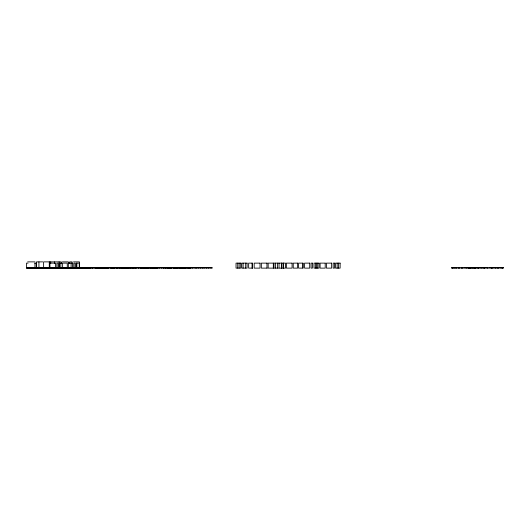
<?xml version="1.0" encoding="UTF-8"?>
<svg xmlns="http://www.w3.org/2000/svg" width="530" height="530" viewBox="0 0 530 530"><rect width="100%" height="100%" fill="white"/><g stroke="black" fill="none" stroke-linecap="round" stroke-linejoin="round"><path stroke-width="0.79" d="M27.666 261.88L34.98 261.88M42.672 261.88L36.484 261.88L36.411 268.12M49.389 261.88L43.606 261.88L43.639 268.12M55.219 261.88L61.275 261.88L61.275 263.436M62.401 261.88L68.324 261.88L68.35 268.12M73.524 261.88L79.414 261.88L79.414 268.12M28.077 263.125L26.5 263.125L26.5 268.12L212.245 268.12L212.245 267.504L26.5 267.504M34.682 263.125L36.278 263.125L36.285 268.12M50.476 263.125L55.577 263.125L55.577 268.12M63.295 263.125L67.25 263.125L67.297 268.12L67.409 267.504M68.35 263.125L72.398 263.125L72.398 268.12M267.266 263.125L261.336 263.125L261.336 268.12L267.266 268.12M273.513 263.125L268.173 263.125L268.173 268.12L273.513 268.12M279.423 263.125L285.518 263.125L285.518 268.12L279.423 268.12M302.955 263.125L298.562 263.125L298.562 268.12L302.955 268.12L302.955 263.125L302.928 268.12M26.5 267.63L88.907 267.63M100.799 267.63L163.24 267.63L163.24 268.12M460.524 267.63L463.452 267.63M467.069 267.63L464.108 267.63L464.108 268.12L467.069 268.12M470.19 267.63L467.526 267.63L467.526 268.12L470.19 268.12M473.151 267.63L476.198 267.63L476.198 268.12L473.151 268.12M476.622 267.63L479.478 267.63L479.478 268.12L476.622 268.12M485.732 267.63L488.282 267.63L488.282 268.12L485.732 268.12M493.483 267.63L496.04 267.63L496.04 268.12L493.483 268.12M252.538 268.12L248.643 268.12L248.643 263.125L252.538 263.125L252.519 268.12M460.524 268.12L463.452 268.12M502.698 267.63L502.698 268.12M502.009 267.63L502.009 268.12M498.611 267.63L498.611 268.12M497.299 267.63L497.299 268.12M495.391 267.63L495.391 268.12M492.257 267.63L492.297 268.12M491.654 267.63L491.654 268.12M491.125 267.63L491.125 268.12M487.64 267.63L487.64 268.12M484.904 267.63L484.904 268.12M484.639 267.63L484.639 268.12M483.791 267.63L483.791 268.12M481.134 267.63L481.134 268.12M478.424 267.63L478.424 268.12M478.318 267.63L478.325 268.12M477.841 267.63L477.828 268.12M475.205 267.63L475.291 268.12M475.046 267.63L475.046 268.12M474.94 267.63L474.94 268.12M474.681 267.63L474.681 268.12M474.33 267.63L474.33 268.12M474.164 267.63L474.164 268.12M474.065 267.63L474.065 268.12M472.23 267.63L472.23 268.12M471.15 267.63L471.15 268.12M470.097 267.63L470.097 268.12M469.176 267.63L469.176 268.12M469.057 267.63L469.057 268.12M469.004 267.63L469.004 268.12M468.725 267.63L468.725 268.12M468.44 267.63L468.44 268.12M466.208 267.63L466.208 268.12M462.233 267.63L462.233 268.12M461.749 267.63L461.736 268.12M459.464 267.63L459.464 268.12M458.457 267.63L458.457 268.12M456.277 267.63L456.277 268.12M454.998 267.63L454.998 268.12M452.998 267.63L452.998 268.12M452.302 267.63L452.302 268.12M338.518 263.125L338.518 268.12M337.153 263.125L337.153 268.12M317.715 263.125L317.715 268.12M316.43 263.125L316.43 268.12M315.37 263.125L315.37 268.12M283.537 263.125L283.537 268.12M283.212 263.125L283.212 268.12M281.788 263.125L281.788 268.12M281.45 263.125L281.45 268.12M277.587 263.125L277.587 268.12M275.428 263.125L275.428 268.12M273.321 263.125L273.321 268.12M266.961 263.125L266.961 268.12M252.048 263.125L252.048 268.12M245.681 263.125L245.681 268.12M243.118 263.125L243.118 268.12M239.123 263.125L239.123 268.12M237.725 263.125L237.725 268.12M211.026 267.504L211.026 268.12M208.608 267.504L208.608 268.12M206.561 267.504L206.561 268.12M204.077 267.504L204.077 268.12M202.573 267.504L202.573 268.12M200.559 267.504L200.559 268.12M198.286 267.504L198.286 268.12M196.345 267.504L196.345 268.12M195.173 267.504L195.173 268.12M192.43 267.504L192.43 268.12M190.807 267.504L190.807 268.12M190.469 267.504L190.469 268.12M189.588 267.504L189.588 268.12M189.157 267.504L189.157 268.12M188.64 267.504L188.64 268.12M187.971 267.504L187.971 268.12M187.176 267.504L187.176 268.12M186.699 267.504L186.699 268.12M185.553 267.504L185.553 268.12M185.102 267.504L185.102 268.12M184.692 267.504L184.692 268.12M183.883 267.504L183.883 268.12M183.506 267.504L183.506 268.12M182.638 267.504L182.638 268.12M182.207 267.504L182.207 268.12M181.472 267.504L181.472 268.12M181.134 267.504L181.134 268.12M181.022 267.504L181.022 268.12M180.697 267.504L180.697 268.12M179.511 267.504L179.511 268.12M179.425 267.504L179.425 268.12M179.385 267.504L179.385 268.12M179.12 267.504L179.12 268.12M178.69 267.504L178.69 268.12M177.411 267.504L177.504 268.12M177.298 267.504L177.298 268.12M176.934 267.504L176.934 268.12M176.417 267.504L176.417 268.12M175.43 267.504L175.483 268.12M175.231 267.504L175.231 268.12M174.913 267.504L174.913 268.12M174.476 267.504L174.476 268.12M173.886 267.504L173.886 268.12M173.416 267.504L173.416 268.12M173.29 267.504L173.29 268.12M171.839 267.504L171.839 268.12M171.15 267.504L171.15 268.12M170.991 267.504L170.991 268.12M170.561 267.504L170.561 268.12M169.461 267.504L169.461 268.12M169.375 267.504L169.375 268.12M169.209 267.504L169.209 268.12M169.037 267.504L169.037 268.12M168.6 267.504L168.6 268.12M167.447 267.504L167.414 268.12M167.202 267.504L167.202 268.12M166.764 267.504L166.764 268.12M165.579 267.504L165.579 268.12M165.38 267.504L165.38 268.12M165.261 267.504L165.287 268.12M164.823 267.504L164.823 268.12M163.637 267.504L163.637 268.12M163.439 267.504L163.439 268.12M163.333 267.504L163.333 268.12M161.498 267.504L161.498 268.12M159.556 267.504L159.556 268.12M157.953 267.504L157.953 268.12M157.516 267.504L157.516 268.12M156.33 267.504L156.33 268.12M155.972 267.504L155.972 268.12M155.866 267.504L155.866 268.12M155.535 267.504L155.535 268.12M155.429 267.504L155.429 268.12M155.23 267.504L155.23 268.12M154.435 267.504L154.435 268.12M154.349 267.504L154.349 268.12M154.243 267.504L154.243 268.12M154.051 267.504L154.051 268.12M153.614 267.504L153.614 268.12M152.249 267.504L152.249 268.12M152.017 267.504L152.017 268.12M151.905 267.504L151.905 268.12M150.831 267.504L150.831 268.12M150.401 267.504L150.401 268.12M150.268 267.504L150.268 268.12M150.162 267.504L150.162 268.12M149.97 267.504L149.97 268.12M148.784 267.504L148.784 268.12M148.685 267.504L148.685 268.12M148.347 267.504L148.347 268.12M148.029 267.504L148.029 268.12M147.592 267.504L147.592 268.12M147.28 267.504L147.28 268.12M146.75 267.504L146.75 268.12M146.406 267.504L146.406 268.12M146.015 267.504L146.015 268.12M145.578 267.504L145.578 268.12M144.697 267.504L144.697 268.12M144.392 267.504L144.392 268.12M143.511 267.504L143.511 268.12M142.325 267.504L142.325 268.12M142.007 267.504L142.007 268.12M141.57 267.504L141.57 268.12M140.715 267.504L140.715 268.12M140.311 267.504L140.384 268.12M138.953 267.504L138.953 268.12M138.244 267.504L138.244 268.12M136.303 267.504L136.303 268.12M135.799 267.504L135.799 268.12M135.495 267.504L135.475 268.12M134.037 267.504L134.037 268.12M134.004 267.504L134.004 268.12M133.832 267.504L133.798 268.12M133.394 267.504L133.394 268.12M133.004 267.504L133.004 268.12M132.566 267.504L132.566 268.12M132.208 267.504L132.175 268.12M131.38 267.504L131.38 268.12M130.466 267.504L130.466 268.12M130.029 267.504L130.029 268.12M129.108 267.504L129.108 268.12M128.843 267.504L128.843 268.12M128.127 267.504L128.094 268.12M126.809 267.504L126.809 268.12M126.392 267.504L126.392 268.12M126.14 267.504L126.14 268.12M125.842 267.504L125.842 268.12M125.656 267.504L125.623 268.12M124.762 267.504L124.762 268.12M124.576 267.504L124.576 268.12M124.225 267.504L124.225 268.12M123.516 267.504L123.516 268.12M123.013 267.504L123.013 268.12M122.722 267.504L122.722 268.12M122.496 267.504L122.496 268.12M122.066 267.504L122.066 268.12M121.542 267.504L121.542 268.12M120.88 267.504L120.88 268.12M120.138 267.504L120.138 268.12M119.396 267.504L119.396 268.12M119.276 267.504L119.276 268.12M118.839 267.504L118.839 268.12M117.66 267.504L117.66 268.12M117.514 267.504L117.514 268.12M117.216 267.504L117.216 268.12M117.077 267.504L117.077 268.12M116.792 267.504L116.792 268.12M115.891 267.504L115.891 268.12M114.367 267.504L114.367 268.12M114.043 267.504L114.063 268.12M113.93 267.504L113.983 268.12M113.605 267.504L113.625 268.12M113.572 267.504L113.572 268.12M112.744 267.504L112.744 268.12M112.605 267.504L112.605 268.12M112.565 267.504L112.565 268.12M112.439 267.504L112.42 268.12M111.81 267.504L111.784 268.12M110.949 267.504L110.982 268.12M110.816 267.504L110.816 268.12M108.663 267.504L108.663 268.12M108.358 267.504L108.339 268.12M108.047 267.504L108.047 268.12M107.703 267.504L107.676 268.12M107.544 267.504L107.597 268.12M107.239 267.504L107.239 268.12M106.901 267.504L106.901 268.12M106.702 267.504L106.702 268.12M106.053 267.504L106.053 268.12M105.848 267.504L105.848 268.12M104.96 267.504L104.96 268.12M104.708 267.504L104.708 268.12M104.523 267.504L104.523 268.12M104.271 267.504L104.218 268.12M104.019 267.504L104.019 268.12M103.913 267.504L103.913 268.12M103.787 267.504L103.787 268.12M103.482 267.504L103.516 268.12M103.337 267.504L103.337 268.12M102.707 267.504L102.707 268.12M102.601 267.504L102.601 268.12M102.297 267.504L102.297 268.12M102.078 267.504L102.078 268.12M101.972 267.504L101.972 268.12M101.647 267.504L101.574 268.12M101.522 267.504L101.522 268.12M101.29 267.504L101.29 268.12M101.144 267.504L101.144 268.12M100.852 267.504L100.799 268.12M100.461 267.504L100.461 268.12M99.938 267.504L99.958 268.12M99.666 267.504L99.666 268.12M99.256 267.504L99.256 268.12M99.136 267.504L99.136 268.12M99.004 267.504L99.004 268.12M98.514 267.504L98.514 268.12M98.209 267.504L98.209 268.12M97.964 267.504L97.964 268.12M97.527 267.504L97.527 268.12M97.441 267.504L97.441 268.12M96.374 267.504L96.374 268.12M96.341 267.504L96.341 268.12M95.87 267.504L95.87 268.12M95.784 267.504L95.784 268.12M95.585 267.504L95.585 268.12M95.347 267.504L95.347 268.12M94.161 267.504L94.161 268.12M92.843 267.504L92.843 268.12M92.545 267.504L92.545 268.12M92.26 267.504L92.26 268.12M92.107 267.504L92.107 268.12M90.928 267.504L90.928 268.12M90.352 267.504L90.352 268.12M90.08 267.504L90.08 268.12M89.914 267.504L89.914 268.12M89.378 267.504L89.378 268.12M88.947 267.504L88.907 268.12M88.729 267.504L88.729 268.12M88.132 267.63L88.132 268.12M87.761 267.504L87.761 268.12M87.324 267.63L87.324 268.12M87.211 267.504L87.211 268.12M86.841 267.504L86.841 268.12M86.642 267.63L86.642 268.12L86.609 267.504M86.39 267.63L86.39 268.12M86.271 267.504L86.271 268.12M86.171 267.504L86.105 268.12M85.834 267.504L85.814 268.12M85.741 267.504L85.668 268.12M85.615 267.63L85.615 268.12M85.31 267.63L85.31 268.12L85.264 267.504M84.986 267.504L84.986 268.12M84.826 267.504L84.807 268.12M84.648 267.504L84.641 268.12M84.482 267.504L84.482 268.12M84.416 267.504L84.416 268.12M84.124 267.63L84.124 268.12M83.978 267.504L83.886 268.12M83.296 267.63L83.236 268.12M82.793 267.504L82.793 268.12M82.481 267.504L82.481 268.12M82.382 267.504L82.382 268.12M82.123 267.63L82.123 268.12M81.931 267.63L81.931 268.12M81.66 267.504L81.66 268.12M81.368 267.63L81.368 268.12M81.229 267.504L81.282 268.12M80.904 267.504L80.904 268.12M80.719 267.63L80.719 268.12M80.666 267.63L80.666 268.12M80.474 267.504L80.567 268.12M80.374 267.504L80.401 268.12M80.043 267.504L80.023 268.12M79.924 267.63L79.924 268.12M79.646 267.504L79.573 268.12L79.56 267.504M79.248 268.12L79.248 263.125L76.101 263.125L76.082 268.12M79.149 267.63L79.149 268.12M78.983 267.504L78.983 268.12M78.904 267.504L78.891 268.12M78.712 267.504L78.758 268.12M78.341 267.63L78.341 268.12M78.155 267.504L78.148 268.12M78.062 267.504L78.062 268.12M77.559 267.504L77.506 268.12M77.267 267.504L77.267 268.12M76.983 267.504L76.923 268.12M76.837 263.125L76.89 268.12M76.327 267.63L76.287 268.12M76.227 267.504L76.227 268.12M75.956 267.504L75.956 268.12M75.889 267.504L75.889 268.12M75.75 267.63L75.75 268.12M75.657 267.63L75.657 268.12M75.578 267.504L75.578 268.12M75.485 267.504L75.485 268.12M75.068 268.12L75.101 263.125L73.802 263.125L73.769 268.12M74.902 267.63L74.902 268.12M74.405 267.63L74.405 268.12M74.273 267.504L74.279 268.12L74.18 267.504M73.617 267.504L73.617 268.12L73.524 267.504M73.233 267.63L73.233 268.12M73.007 267.504L72.948 268.12M72.915 267.504L72.915 268.12M72.55 267.63L72.55 268.12M72.365 267.504L72.292 268.12L72.266 267.504M72.133 263.436L72.133 261.88L69.702 261.88L69.702 263.436M72.001 267.504L72.001 268.12M71.755 267.63L71.755 268.12M71.683 267.63L71.683 268.12M71.411 267.504L71.451 268.12M71.106 263.125L71.086 268.12L70.974 267.504M70.397 267.63L70.397 268.12M69.927 267.504L69.927 268.12M69.788 267.504L69.748 268.12M69.543 267.63L69.543 268.12M69.357 267.504L69.357 268.12M69.264 267.504L69.271 268.12M69.172 267.504L69.132 268.12M68.781 267.504L68.781 268.12M68.622 267.504L68.602 268.12M68.423 267.63L68.423 268.12M68.092 267.504L68.092 268.12M67.999 267.504L67.999 268.12M67.906 267.63L67.939 268.12M67.012 267.63L67.012 268.12M66.879 267.63L66.879 268.12M66.614 267.504L66.614 268.12M66.522 267.504L66.522 268.12M66.084 267.63L66.084 268.12M65.945 267.504L65.906 268.12M65.78 267.504L65.853 268.12M65.707 267.504L65.766 268.12M65.515 267.504L65.515 268.12M65.342 267.504L65.342 268.12M65.256 267.504L65.289 268.12M65.163 267.504L65.163 268.12M64.832 267.63L64.832 268.12M64.693 267.504L64.693 268.12M64.607 267.504L64.62 268.12M64.514 267.504L64.514 268.12M64.342 267.504L64.362 268.12M64.302 267.504L64.302 268.12M64.156 267.504L64.156 268.12M64.103 267.63L64.103 268.12M63.905 267.504L63.931 268.12M63.865 267.504L63.865 268.12M63.421 267.504L63.421 268.12M63.249 267.63L63.249 268.12M63.057 267.63L63.057 268.12M62.951 267.63L62.957 268.12M62.719 267.504L62.679 268.12M62.626 268.12L62.626 263.125L59.579 263.125L59.572 268.12M62.454 267.63L62.467 268.12M62.176 267.63L62.176 268.12M61.977 267.504L61.977 268.12M61.884 267.504L61.871 268.12M61.778 267.504L61.791 268.12M61.612 267.504L61.586 268.12M61.513 267.504L61.513 268.12M60.877 263.125L60.824 268.12M60.764 267.504L60.764 268.12M60.665 267.504L60.665 268.12M60.539 267.63L60.559 268.12M60.433 267.63L60.433 268.12M60.288 267.63L60.288 268.12M60.076 267.504L60.076 268.12M59.95 267.63L59.923 268.12M59.837 267.63L59.837 268.12M59.592 267.504L59.671 268.12M59.439 267.63L59.439 268.12M59.314 267.63L59.314 268.12M59.221 267.504L59.221 268.12M59.088 261.88L59.128 268.12M58.962 267.63L58.962 268.12M58.79 267.63L58.79 268.12M58.638 267.504L58.697 268.12M58.366 267.63L58.307 268.12M58.214 268.12L58.154 263.125L56.862 263.125L56.862 268.12M58.108 267.504L58.108 268.12M58.008 267.504L58.008 268.12M57.896 267.63L57.896 268.12M57.777 267.504L57.737 268.12M57.584 267.63L57.584 268.12M57.425 267.504L57.406 268.12M57.319 267.63L57.319 268.12M57.154 267.63L57.154 268.12M57.055 267.63L57.055 268.12M57.035 267.504L56.935 268.12M56.796 267.63L56.783 268.12M56.551 267.504L56.551 268.12M56.445 267.504L56.445 268.12M56.352 267.504L56.273 268.12M56.18 267.63L56.18 268.12M55.849 267.504L55.849 268.12L55.782 267.63M55.71 267.63L55.71 268.12M55.398 267.504L55.398 268.12M55.299 267.504L55.292 268.12M55.193 267.504L55.199 268.12M55.12 267.63L55.067 268.12L55.054 267.63M54.895 267.504L54.895 268.12M54.809 267.504L54.729 268.12L54.716 267.504M54.603 263.436L54.603 261.88L49.866 261.88L49.979 268.12M54.411 261.88L54.411 263.436M54.458 267.504L54.458 268.12M54.345 267.63L54.345 268.12M54.073 267.63L54.073 268.12M54.02 267.504L53.967 268.12M53.802 267.63L53.802 268.12M53.636 267.504L53.636 268.12M53.484 267.63L53.47 268.12M53.358 267.63L53.358 268.12M53.265 267.63L53.265 268.12M53.073 267.504L53.073 268.12M52.834 267.504L52.834 268.12M52.536 267.63L52.536 268.12L52.51 267.504M52.364 267.504L52.364 268.12M52.258 267.504L52.212 268.12L52.165 267.504M52.013 267.504L52.013 268.12M51.92 267.504L51.927 268.12M51.768 267.504L51.841 268.12M51.655 267.504L51.655 268.12M51.562 267.504L51.562 268.12M51.304 267.504L51.284 268.12M51.132 267.504L51.171 268.12M51.039 267.504L51.039 268.12M50.94 267.504L50.933 268.12M50.854 267.63L50.84 268.12M50.708 261.88L50.708 263.436M50.741 267.504L50.688 268.12M50.555 267.63L50.555 268.12M50.019 267.504L50.019 268.12M49.833 267.504L49.807 268.12M49.714 267.63L49.714 268.12M49.581 267.504L49.635 268.12M49.283 261.88L49.283 268.12M49.105 267.504L49.204 268.12M48.753 267.504L48.74 268.12M48.601 267.63L48.601 268.12M48.396 267.504L48.396 268.12M48.316 267.63L48.316 268.12M48.124 267.504L48.124 268.12M48.025 267.504L48.025 268.12M47.925 267.504L47.925 268.12M47.879 267.63L47.879 268.12M47.488 267.504L47.488 268.12M47.389 267.504L47.389 268.12M47.296 267.504L47.296 268.12M47.071 267.504L47.071 268.12M46.971 267.504L46.971 268.12M46.799 267.63L46.859 268.12M46.66 267.504L46.66 268.12M46.382 267.63L46.368 268.12M46.302 267.504L46.302 268.12M46.143 267.504L46.216 268.12M46.031 267.504L46.064 268.12M45.977 267.504L45.938 268.12M45.878 267.504L45.878 268.12M45.699 267.504L45.746 268.12M45.6 267.504L45.6 268.12M45.414 267.504L45.414 268.12M45.315 267.504L45.315 268.12M44.818 267.63L44.818 268.12M44.706 267.63L44.706 268.12M44.653 267.63L44.653 268.12M44.493 267.504L44.493 268.12M44.401 267.504L44.374 268.12M44.315 267.504L44.341 268.12M44.076 267.504L44.089 268.12M43.851 267.63L43.864 268.12M43.175 267.504L43.168 268.12M43.082 267.504L43.089 268.12M42.453 267.504L42.387 268.12M42.221 267.504L42.221 268.12M41.989 267.504L41.989 268.12M41.605 267.63L41.605 268.12L41.552 267.504M41.075 267.504L41.075 268.12M40.982 267.504L40.982 268.12M40.909 267.63L40.909 268.12M40.545 267.504L40.565 268.12M40.366 267.504L40.366 268.12M40.108 267.504L40.108 268.12M39.869 267.63L39.869 268.12M39.75 267.63L39.75 268.12M39.624 267.63L39.624 268.12M39.2 267.504L39.2 268.12M39.107 267.504L39.087 268.12M38.928 261.88L38.928 268.12M38.723 267.504L38.723 268.12M38.71 267.504L38.624 268.12M38.392 267.63L38.392 268.12M38.372 267.504L38.372 268.12M38.08 267.504L38.08 268.12M37.65 267.504L37.63 268.12M37.107 267.63L37.107 268.12M36.934 267.63L36.934 268.12M36.663 267.504L36.663 268.12M36.583 267.504L36.57 268.12M36.338 267.504L36.338 268.12M36.086 267.63L36.086 268.12M35.994 267.504L35.994 268.12M35.934 267.63L35.934 268.12M35.556 267.504L35.556 268.12M35.424 267.504L35.483 268.12M35.331 267.504L35.351 268.12M35.106 267.63L35.112 268.12M34.96 263.125L34.96 268.12M34.841 267.504L34.841 268.12M34.728 267.504L34.636 268.12M34.417 267.63L34.417 268.12M34.37 267.504L34.37 268.12M34.099 267.63L34.099 268.12M33.947 267.504L33.947 268.12M33.854 267.504L33.854 268.12M33.569 267.63L33.569 268.12M33.456 267.504L33.456 268.12M33.403 267.63L33.403 268.12M33.251 267.504L33.251 268.12M33.151 267.504L33.151 268.12M33.026 267.504L33.026 268.12M32.966 267.63L32.966 268.12M32.621 267.63L32.621 268.12M32.376 267.504L32.376 268.12M32.204 267.504L32.204 268.12M31.873 267.504L31.926 268.12M31.84 267.504L31.84 268.12M31.27 267.504L31.27 268.12M31.177 267.504L31.177 268.12M30.786 267.504L30.786 268.12M30.694 267.504L30.694 268.12M30.581 267.504L30.641 268.12M30.289 267.504L30.289 268.12M29.971 267.504L29.945 268.12M29.872 267.504L29.872 268.12M29.461 267.63L29.461 268.12M29.269 267.504L29.269 268.12M29.176 267.504L29.176 268.12M28.646 267.63L28.646 268.12M28.428 267.504L28.428 268.12M28.328 267.504L28.328 268.12M27.944 267.63L27.944 268.12M27.752 267.504L27.752 268.12M27.527 267.504L27.527 268.12M27.103 267.63L27.103 268.12M26.593 267.504L26.593 268.12M240.759 263.125L236.035 263.125L236.035 268.12L240.759 268.12L240.759 263.125M247.079 263.125L241.726 263.125L241.726 268.12L247.079 268.12L247.079 263.125M260.031 263.125L254.181 263.125L254.181 268.12L260.031 268.12L260.031 263.125M279.038 263.125L273.97 263.125L273.97 268.12L279.038 268.12L279.038 263.125M292.076 263.125L286.366 263.125L286.366 268.12L292.076 268.12L292.076 263.125M297.628 263.125L293.249 263.125L293.249 268.12L297.628 268.12L297.628 263.125M309.699 263.125L304.591 263.125L304.591 268.12L309.699 268.12L309.699 263.125M312.415 263.125L311.077 263.125L311.077 268.12L312.415 268.12L312.415 263.125M319.034 263.125L314.005 263.125L314.005 268.12L319.034 268.12L319.034 263.125M325.201 263.125L320.1 263.125L320.1 268.12L325.201 268.12L325.201 263.125M331.634 263.125L326.42 263.125L326.42 268.12L331.634 268.12L331.634 263.125M334.49 263.125L333.145 263.125L333.145 268.12L334.49 268.12L334.49 263.125M340.127 263.125L335.497 263.125L335.497 268.12L340.127 268.12L340.127 263.125M453.819 267.63L451.454 267.63L451.454 268.12L453.819 268.12L453.819 267.63M456.973 267.63L454.296 267.63L454.296 268.12L456.973 268.12L456.973 267.63M459.709 267.63L457.761 267.63L457.761 268.12L459.709 268.12L459.709 267.63M472.959 267.63L470.421 267.63L470.421 268.12L472.959 268.12L472.959 267.63M482.254 267.63L480.061 267.63L480.061 268.12L482.254 268.12L482.254 267.63M484.917 267.63L482.717 267.63L482.717 268.12L484.917 268.12L484.917 267.63M489.647 267.63L488.971 267.63L488.971 268.12L489.647 268.12L489.647 267.63M492.953 267.63L490.435 267.63L490.435 268.12L492.953 268.12L492.953 267.63M499.253 267.63L496.65 267.63L496.65 268.12L499.253 268.12L499.253 267.63M500.684 267.63L500.009 267.63L500.009 268.12L500.684 268.12L500.684 267.63M503.5 267.63L501.181 267.63L501.181 268.12L503.5 268.12L503.5 267.63M152.454 268.12L152.454 267.504L152.428 268.12M143.948 268.12L143.948 267.504L143.935 268.12M127.299 268.12L127.299 267.504L127.246 268.12M125.411 268.12L125.411 267.504L125.352 268.12M112.168 268.12L112.168 267.504L112.135 268.12M103.098 268.12L103.145 267.504L103.085 268.12M83.674 268.12L83.674 267.504L83.641 268.12M77.705 268.12L77.705 267.504L77.658 268.12M66.767 268.12L66.767 267.63L66.754 268.12M41.817 268.12L41.85 267.63L41.81 268.12"/></g></svg>
